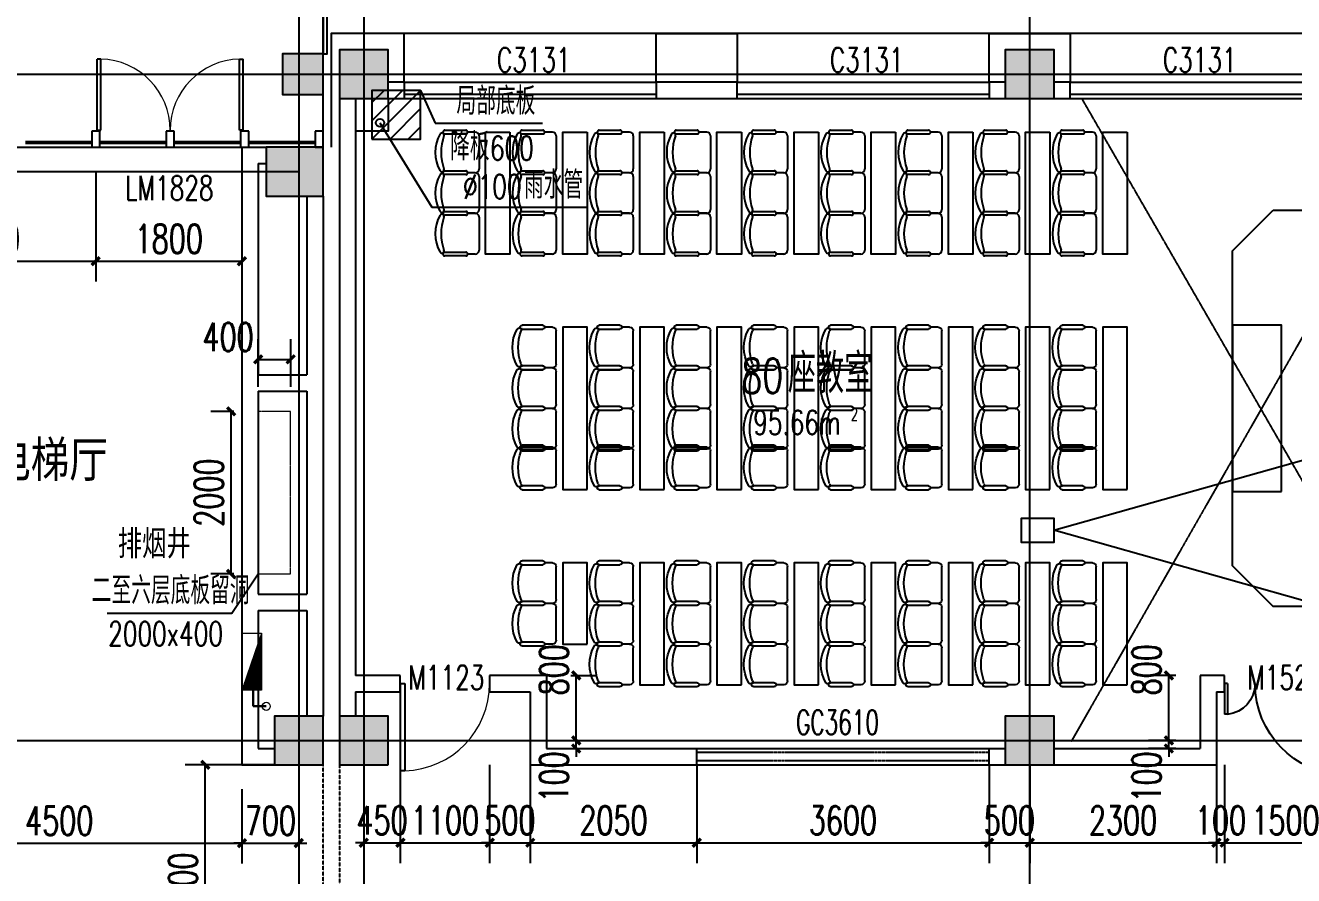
# Model space of a CAD drawing. Header units: millimetres. Extents: x 0 to 118900, y 0 to 84100.
# Drawn here: x 24931 to 40548, y 65727 to 76190 of the extents above; entities that cross this region are included whole.
import ezdxf

# ---------------------------------------------------------------- set-up
doc = ezdxf.new("R2010")
doc.units = ezdxf.units.MM
for name, pattern in [('DASH', [0.35, 0.25, -0.1]), ('DASHED2', [0.375, 0.25, -0.125]), ('DOTE', [2.42, 2, -0.2, 0.02, -0.2])]:
    doc.linetypes.add(name, pattern=pattern)
for name, color, linetype in [('3T_BAR', 7, 'Continuous'), ('COLUMN', 2, 'Continuous'), ('CURTWALL', 4, 'Continuous'), ('DIM_LEAD', 3, 'Continuous'), ('DIM_SYMB', 3, 'Continuous'), ('DOOR', 4, 'Continuous'), ('DOTE', 1, 'DOTE'), ('EVTR', 6, 'Continuous'), ('FACADE OUTER SKIN', 6, 'Continuous'), ('FUR', 36, 'Continuous'), ('PUB_DIM', 3, 'Continuous'), ('PUB_HATCH', 8, 'Continuous'), ('PUB_TEXT', 7, 'Continuous'), ('SEE', 5, 'Continuous'), ('SPACE', 7, 'Continuous'), ('STAIR', 201, 'Continuous'), ('STRUCTURE-BEAM', 143, 'Continuous'), ('SURFACE', 6, 'Continuous'), ('WALL', 2, 'Continuous'), ('WINDOW', 4, 'Continuous'), ('WINDOW_TEXT', 7, 'Continuous')]:
    doc.layers.add(name, color=color, linetype=linetype)
for name, color, linetype, lineweight in [('S-XIAO', 30, 'Continuous', 15), ('S-XP', 1, 'Continuous', 30), ('S-XP-lg', 30, 'Continuous', 15)]:
    doc.layers.add(name, color=color, linetype=linetype, lineweight=lineweight)
doc.styles.add('_TCH_DIM', font='SIMPLEX', dxfattribs={"bigfont": 'GBCBIG'})
doc.styles.add('_TCH_SPACE', font='SIMPLEX', dxfattribs={"height": 5, "bigfont": 'GBCBIG'})
doc.styles.add('_TCH_WINDOW', font='SIMPLEX', dxfattribs={"height": 3.5, "bigfont": 'GBCBIG'})
doc.styles.add('DIM_FONT', font='SIMPLEX', dxfattribs={"width": 0.7, "bigfont": 'GBCBIG'})
doc.styles.add('仿宋单线', font='tjromans.shx', dxfattribs={"width": 0.65, "bigfont": 'tjhztxt.shx'})
doc.dimstyles.new('_TCH_ARCH&&100', dxfattribs={"dimtxt": 350, "dimasz": 100, "dimexe": 250, "dimexo": 300, "dimgap": 100, "dimtad": 1, "dimdec": 0, "dimzin": 0, "dimdsep": 46, "dimtxsty": 'DIM_FONT', "dimblk": 'ARCHTICK', "dimcen": 0.09, "dimclrt": 7, "dimazin": 2, "dimtfac": 1, "dimtdec": 0, "dimtix": 1, "dimtmove": 2, "dimatfit": 3, "dimldrblk": 'ARCHTICK', "dimfxl": 1, "dimtolj": 1, "dimtzin": 0, "dimarcsym": 0})

# ---------------------------------------------------------------- blocks, each defined once
blk = doc.blocks.new('A$C2A1F14C1')
for p, q in [((0, -170), (0, 170)), ((39, 209), (117, 209)), ((137, 228), (351, 228)), ((351, 189), (137, 189)), ((39, -209), (117, -209)), ((137, -189), (351, -189)), ((351, -228), (137, -228))]:
    blk.add_line(p, q)
for centre, radius, start, end in [((39, 170), 39, 90, 180), ((137, 209), 19.5, 90, 270), ((351, 209), 19.5, 270, 90), ((381, 178), 21.9, 31.8908, 201.2393), ((-116, 0), 506, 340.4246, 19.5754), ((68, 0), 382, 330.2912, 29.7088), ((39, -170), 39, 180, 270), ((137, -209), 19.5, 90, 270), ((351, -209), 19.5, 270, 90), ((381, -178), 21.9, 158.7607, 328.1092)]:
    blk.add_arc(centre, radius, start, end)
blk = doc.blocks.new('80 SEATS')
at = {"layer": 'FUR'}
for points in [[(1068065, 1663756), (1068065, 1662256), (1067765, 1662256), (1067765, 1663756), (1068065, 1663756)], [(1069015, 1663756), (1069015, 1662256), (1068715, 1662256), (1068715, 1663756), (1069015, 1663756)], [(1069965, 1663756), (1069965, 1662256), (1069665, 1662256), (1069665, 1663756), (1069965, 1663756)], [(1070915, 1663756), (1070915, 1662256), (1070615, 1662256), (1070615, 1663756), (1070915, 1663756)], [(1071865, 1663756), (1071865, 1662256), (1071565, 1662256), (1071565, 1663756), (1071865, 1663756)], [(1072815, 1663756), (1072815, 1662256), (1072515, 1662256), (1072515, 1663756), (1072815, 1663756)], [(1073765, 1663756), (1073765, 1662256), (1073465, 1662256), (1073465, 1663756), (1073765, 1663756)], [(1074715, 1663756), (1074715, 1662256), (1074415, 1662256), (1074415, 1663756), (1074715, 1663756)], [(1075665, 1663756), (1075665, 1662256), (1075365, 1662256), (1075365, 1663756), (1075665, 1663756)], [(1069015, 1659356), (1069015, 1661356), (1068715, 1661356), (1068715, 1659356), (1069015, 1659356)], [(1069965, 1659356), (1069965, 1661356), (1069665, 1661356), (1069665, 1659356), (1069965, 1659356)], [(1070915, 1659356), (1070915, 1661356), (1070615, 1661356), (1070615, 1659356), (1070915, 1659356)], [(1071865, 1659356), (1071865, 1661356), (1071565, 1661356), (1071565, 1659356), (1071865, 1659356)], [(1072815, 1659356), (1072815, 1661356), (1072515, 1661356), (1072515, 1659356), (1072815, 1659356)], [(1073765, 1659356), (1073765, 1661356), (1073465, 1661356), (1073465, 1659356), (1073765, 1659356)], [(1074715, 1659356), (1074715, 1661356), (1074415, 1661356), (1074415, 1659356), (1074715, 1659356)], [(1075665, 1659356), (1075665, 1661356), (1075365, 1661356), (1075365, 1659356), (1075665, 1659356)], [(1077565, 1659332), (1077565, 1661379), (1076965, 1661379), (1076965, 1659332), (1077565, 1659332)], [(1069015, 1657456), (1069015, 1658456), (1068715, 1658456), (1068715, 1657456), (1069015, 1657456)], [(1069965, 1656956), (1069965, 1658456), (1069665, 1658456), (1069665, 1656956), (1069965, 1656956)], [(1070915, 1656956), (1070915, 1658456), (1070615, 1658456), (1070615, 1656956), (1070915, 1656956)], [(1071865, 1656956), (1071865, 1658456), (1071565, 1658456), (1071565, 1656956), (1071865, 1656956)], [(1072815, 1656956), (1072815, 1658456), (1072515, 1658456), (1072515, 1656956), (1072815, 1656956)], [(1073765, 1656956), (1073765, 1658456), (1073465, 1658456), (1073465, 1656956), (1073765, 1656956)], [(1074715, 1656956), (1074715, 1658456), (1074415, 1658456), (1074415, 1656956), (1074715, 1656956)], [(1075665, 1656956), (1075665, 1658456), (1075365, 1658456), (1075365, 1656956), (1075665, 1656956)]]:
    blk.add_lwpolyline(points, dxfattribs=at)
for points in [[(1077465, 1662794), (1078465, 1662794), (1078465, 1657917), (1077465, 1657917), (1076965, 1658417), (1076965, 1662294)], [(1078365, 1658356), (1078365, 1662356), (1078465, 1662356), (1078465, 1658356)]]:
    blk.add_lwpolyline(points, close=True, dxfattribs=at)
at = {"layer": 'SEE', "linetype": 'DASH'}
for p, q in [((1078465, 1658356), (1075117, 1664156)), ((1078465, 1662356), (1074976, 1656256))]:
    blk.add_line(p, q, dxfattribs=at)
at = {"layer": 'SEE'}
blk.add_lwpolyline([(1074765, 1658856), (1074765, 1658706), (1074365, 1658706), (1074365, 1659006), (1074765, 1659006), (1074765, 1658856), (1078365, 1659871), (1078365, 1657840)], close=True, dxfattribs=at)
at = {"layer": 'FUR', "extrusion": (0, 0, -1), "xscale": -1.198432564735413, "yscale": 1.198432445181377, "zscale": -1.198432564735413, "rotation": 180}
for p in [(-1067685, 1663506), (-1068635, 1663506), (-1069585, 1663506), (-1070535, 1663506), (-1071485, 1663506), (-1072435, 1663506), (-1073385, 1663506), (-1074335, 1663506), (-1075285, 1663506), (-1067685, 1663006), (-1068635, 1663006), (-1069585, 1663006), (-1070535, 1663006), (-1071485, 1663006), (-1072435, 1663006), (-1073385, 1663006), (-1074335, 1663006), (-1075285, 1663006), (-1067685, 1662506), (-1068635, 1662506), (-1069585, 1662506), (-1070535, 1662506), (-1071485, 1662506), (-1072435, 1662506), (-1073385, 1662506), (-1074335, 1662506), (-1075285, 1662506)]:
    blk.add_blockref('A$C2A1F14C1', p, dxfattribs=at)
at = {"layer": 'FUR', "xscale": -1.198432564735413, "yscale": 1.198432445181377, "zscale": 1.198432564735413}
for p in [(1068635, 1661106), (1069585, 1661106), (1070535, 1661106), (1071485, 1661106), (1072435, 1661106), (1073385, 1661106), (1074335, 1661106), (1075285, 1661106), (1068635, 1660606), (1069585, 1660606), (1070535, 1660606), (1071485, 1660606), (1072435, 1660606), (1073385, 1660606), (1074335, 1660606), (1075285, 1660606), (1068635, 1660106), (1069585, 1660106), (1070535, 1660106), (1071485, 1660106), (1072435, 1660106), (1073385, 1660106), (1074335, 1660106), (1075285, 1660106), (1068635, 1659629), (1069585, 1659629), (1070535, 1659629), (1071485, 1659629), (1072435, 1659629), (1073385, 1659629), (1074335, 1659629), (1075285, 1659629), (1068635, 1658206), (1069585, 1658206), (1070535, 1658206), (1071485, 1658206), (1072435, 1658206), (1073385, 1658206), (1074335, 1658206), (1075285, 1658206), (1068635, 1657706), (1069585, 1657706), (1070535, 1657706), (1071485, 1657706), (1072435, 1657706), (1073385, 1657706), (1074335, 1657706), (1075285, 1657706), (1069585, 1657206), (1070535, 1657206), (1071485, 1657206), (1072435, 1657206), (1073385, 1657206), (1074335, 1657206), (1075285, 1657206)]:
    blk.add_blockref('A$C2A1F14C1', p, dxfattribs=at)
blk = doc.blocks.new('WD-HIGH')
at = {"layer": 'WINDOW'}
for p, q in [((1050564, 1525426), (1050564, 1525626)), ((1054164, 1525426), (1054164, 1525626))]:
    blk.add_line(p, q, dxfattribs=at)
at = {"layer": 'WINDOW', "linetype": 'DASH', "extrusion": (0, 0, -1)}
for p, q in [((1054164, 1525576), (1050564, 1525576)), ((1054164, 1525476), (1050564, 1525476))]:
    blk.add_line(p, q, dxfattribs=at)
at = {"layer": 'WINDOW_TEXT', "style": '仿宋单线', "width": 0.65}
blk.add_text('GC3610', height=300, dxfattribs=at).set_placement((1051788, 1525799))
blk = doc.blocks.new('WATER PIPE 05')
at = {"layer": 'EVTR', "ltscale": 20}
blk.add_circle((520314, 872251), 50, dxfattribs=at)
at = {"layer": 'SURFACE', "ltscale": 20}
blk.add_lwpolyline([(520414, 872551), (520414, 872151), (520014, 872151)], dxfattribs=at)
blk = doc.blocks.new('XHS-2')
at = {"layer": 'S-XIAO', "linetype": 'Continuous'}
h = blk.add_hatch(dxfattribs=at)
h.set_pattern_fill('ANSI31', color=256, scale=10, angle=90, style=0)
h.set_pattern_definition([(135.00000133, (829747.0586, 1618655.9515), (-0.883883456, -0.883883497), [])])
h.paths.add_polyline_path([(1222024, 1587026), (1222024, 1587726), (1222264, 1587726)])
blk.add_lwpolyline([(1222024, 1587026), (1222024, 1587726), (1222264, 1587726), (1222264, 1587026)], close=True, dxfattribs=at)
at = {"layer": 'S-XP'}
for p, q in [((1221964, 1587926), (1222124, 1587926)), ((1222124, 1587926), (1222124, 1587726))]:
    blk.add_line(p, q, dxfattribs=at)
at = {"layer": 'S-XP-lg'}
blk.add_circle((1221964, 1587926), 50, dxfattribs=at)
blk = doc.blocks.new('AXIS-NET-07')
at = {"layer": 'DOTE'}
for p, q in [((735344, 1612362.8), (735344, 1540152.8)), ((736144, 1612362.8), (736144, 1540152.8)), ((744344, 1612362.8), (744344, 1540152.8)), ((716444, 1609852.8), (796044, 1609852.8)), ((716444, 1608652.8), (735344, 1608652.8)), ((716444, 1601652.8), (796044, 1601652.8))]:
    blk.add_line(p, q, dxfattribs=at)
blk = doc.blocks.new('_FZH')
blk.add_lwpolyline([(-0.5, -0.5), (0.5, -0.5), (0.5, 0.5), (-0.5, 0.5)], close=True)
at = {"layer": 'PUB_HATCH'}
blk.add_solid([(-0.5, -0.5), (0.5, -0.5), (-0.5, 0.5), (0.5, 0.5)], dxfattribs=at)
blk = doc.blocks.new('$WINLIB2D$00000004')
at = {"color": 0}
for points in [[(-0.5, 0.5), (-0.5, -0.5)], [(-0.5, 0.5), (0.5, 0.5)], [(0.5, -0.5), (0.5, 0.5)], [(-0.5, 0.2406), (0.5, 0.2406)], [(-0.5, -0.5), (0.5, -0.5)]]:
    blk.add_lwpolyline(points, dxfattribs=at)
blk = doc.blocks.new('$DorLib2D$00000001')
for p, q in [((0.45, 0.975), (0.5, 0.975)), ((0.45, 0), (0.45, 0.975)), ((0.5, 0), (0.5, 0.975)), ((0.5, 0), (0.45, 0))]:
    blk.add_line(p, q)
at = {"lineweight": 13}
blk.add_arc((0.475, 0), 0.975, 91.4693, 180, dxfattribs=at)
blk = doc.blocks.new('$DorLib2D$00000225')
at = {"color": 0}
for p, q in [((0.475, -0.001), (0.475, 0.752)), ((0.475, 0.752), (0.5, 0.752)), ((0.5, -0.001), (0.5, 0.752)), ((-0.5, 0), (-0.5, 0.252)), ((-0.475, 0.252), (-0.5, 0.252)), ((-0.475, 0), (-0.475, 0.252)), ((-0.475, 0), (-0.5, 0)), ((0.475, -0.001), (0.5, -0.001))]:
    blk.add_line(p, q, dxfattribs=at)
for centre, radius, start, end in [((0.505, -0.002), 0.755, 92.2493, 179.7238), ((-0.501, 0.003), 0.251, 359.7899, 84.0974)]:
    blk.add_arc(centre, radius, start, end, dxfattribs=at)
blk = doc.blocks.new('_ArchTick')
at = {"color": 0, "linetype": 'ByBlock', "const_width": 0.4}
blk.add_lwpolyline([(-0.5, -0.5), (0.5, 0.5)], dxfattribs=at)
blk = doc.blocks.new('*D509')
at = {"layer": 'Defpoints', "color": 0, "transparency": 16777216}
for p in [(27147, 67090), (28298, 67090), (28298, 64090)]:
    blk.add_point(p, dxfattribs=at)
at = {"layer": 'PUB_DIM', "color": 0, "lineweight": -2, "transparency": 16777216}
for p, q in [((27998, 67090), (26897, 67090)), ((27147, 64090), (27147, 67090)), ((27998, 64090), (26897, 64090))]:
    blk.add_line(p, q, dxfattribs=at)
at = {"layer": 'PUB_DIM', "color": 0, "lineweight": -2, "transparency": 16777216, "xscale": 100, "yscale": 100, "zscale": 100}
for p, rotation in [((27147, 67090), 90), ((27147, 64090), 270)]:
    blk.add_blockref('_ArchTick', p, dxfattribs=dict(at, rotation=rotation))
at = {"layer": 'PUB_DIM', "color": 7, "transparency": 16777216, "insert": (26872, 65590), "char_height": 350, "attachment_point": 5, "rotation": 90, "style": 'DIM_FONT'}
blk.add_mtext('\\A1;3000', dxfattribs=at)
blk = doc.blocks.new('*D517')
at = {"layer": 'Defpoints', "color": 0, "transparency": 16777216}
for p in [(31348, 68190), (31714, 68190), (31348, 67390)]:
    blk.add_point(p, dxfattribs=at)
at = {"layer": 'PUB_DIM', "color": 0, "lineweight": -2, "transparency": 16777216}
for p, q in [((31648, 68190), (31964, 68190)), ((31714, 67390), (31714, 68190)), ((31648, 67390), (31964, 67390))]:
    blk.add_line(p, q, dxfattribs=at)
at = {"layer": 'PUB_DIM', "color": 0, "lineweight": -2, "transparency": 16777216, "xscale": 100, "yscale": 100, "zscale": 100}
for p, rotation in [((31714, 68190), 90), ((31714, 67390), 270)]:
    blk.add_blockref('_ArchTick', p, dxfattribs=dict(at, rotation=rotation))
at = {"layer": 'PUB_DIM', "color": 7, "transparency": 16777216, "insert": (31439, 68260), "char_height": 350, "attachment_point": 5, "rotation": 90, "style": 'DIM_FONT'}
blk.add_mtext('\\A1;800', dxfattribs=at)
blk = doc.blocks.new('*D518')
at = {"layer": 'Defpoints', "color": 0, "transparency": 16777216}
for p in [(31348, 67390), (31714, 67390), (31348, 67290)]:
    blk.add_point(p, dxfattribs=at)
at = {"layer": 'PUB_DIM', "color": 0, "lineweight": -2, "transparency": 16777216}
for p, q in [((31714, 67390), (31714, 67490)), ((31648, 67390), (31964, 67390)), ((31714, 67290), (31714, 67390)), ((31648, 67290), (31964, 67290)), ((31714, 67290), (31714, 67190))]:
    blk.add_line(p, q, dxfattribs=at)
at = {"layer": 'PUB_DIM', "color": 0, "lineweight": -2, "transparency": 16777216, "xscale": 100, "yscale": 100, "zscale": 100}
for p, rotation in [((31714, 67390), 270), ((31714, 67290), 90)]:
    blk.add_blockref('_ArchTick', p, dxfattribs=dict(at, rotation=rotation))
at = {"layer": 'PUB_DIM', "color": 7, "transparency": 16777216, "insert": (31439, 66940), "char_height": 350, "attachment_point": 5, "rotation": 90, "style": 'DIM_FONT'}
blk.add_mtext('\\A1;100', dxfattribs=at)
blk = doc.blocks.new('*D524')
at = {"layer": 'Defpoints', "color": 0, "transparency": 16777216}
for p in [(27465, 71440), (27798, 71440), (27798, 69440)]:
    blk.add_point(p, dxfattribs=at)
at = {"layer": 'PUB_DIM', "color": 0, "lineweight": -2, "transparency": 16777216}
for p, q in [((27498, 71440), (27215, 71440)), ((27465, 69440), (27465, 71440)), ((27498, 69440), (27215, 69440))]:
    blk.add_line(p, q, dxfattribs=at)
at = {"layer": 'PUB_DIM', "color": 0, "lineweight": -2, "transparency": 16777216, "xscale": 100, "yscale": 100, "zscale": 100}
for p, rotation in [((27465, 71440), 90), ((27465, 69440), 270)]:
    blk.add_blockref('_ArchTick', p, dxfattribs=dict(at, rotation=rotation))
at = {"layer": 'PUB_DIM', "color": 7, "transparency": 16777216, "insert": (27190, 70440), "char_height": 350, "attachment_point": 5, "rotation": 90, "style": 'DIM_FONT'}
blk.add_mtext('\\A1;2000', dxfattribs=at)
blk = doc.blocks.new('*D525')
at = {"layer": 'Defpoints', "color": 0, "transparency": 16777216}
for p in [(28198, 72080), (27798, 71440), (28198, 71440)]:
    blk.add_point(p, dxfattribs=at)
at = {"layer": 'PUB_DIM', "color": 0, "lineweight": -2, "transparency": 16777216}
for p, q in [((27798, 71740), (27798, 72330)), ((28198, 71740), (28198, 72330)), ((27798, 72080), (28198, 72080))]:
    blk.add_line(p, q, dxfattribs=at)
at = {"layer": 'PUB_DIM', "color": 0, "lineweight": -2, "transparency": 16777216, "xscale": 100, "yscale": 100, "zscale": 100, "rotation": 180}
blk.add_blockref('_ArchTick', (27798, 72080), dxfattribs=at)
at = {"layer": 'PUB_DIM', "color": 0, "lineweight": -2, "transparency": 16777216, "xscale": 100, "yscale": 100, "zscale": 100}
blk.add_blockref('_ArchTick', (28198, 72080), dxfattribs=at)
at = {"layer": 'PUB_DIM', "color": 7, "transparency": 16777216, "insert": (27428, 72355), "char_height": 350, "attachment_point": 5, "style": 'DIM_FONT'}
blk.add_mtext('\\A1;400', dxfattribs=at)
blk = doc.blocks.new('*D141')
at = {"layer": 'Defpoints', "color": 0, "transparency": 16777216}
for p in [(39012, 68190), (39398, 68190), (39398, 67390)]:
    blk.add_point(p, dxfattribs=at)
at = {"layer": 'PUB_DIM', "color": 0, "lineweight": -2, "transparency": 16777216}
for p, q in [((39098, 68190), (38762, 68190)), ((39012, 67390), (39012, 68190)), ((39098, 67390), (38762, 67390))]:
    blk.add_line(p, q, dxfattribs=at)
at = {"layer": 'PUB_DIM', "color": 0, "lineweight": -2, "transparency": 16777216, "xscale": 100, "yscale": 100, "zscale": 100}
for p, rotation in [((39012, 68190), 90), ((39012, 67390), 270)]:
    blk.add_blockref('_ArchTick', p, dxfattribs=dict(at, rotation=rotation))
at = {"layer": 'PUB_DIM', "color": 7, "transparency": 16777216, "insert": (38737, 68260), "char_height": 350, "attachment_point": 5, "rotation": 90, "style": 'DIM_FONT'}
blk.add_mtext('\\A1;800', dxfattribs=at)
blk = doc.blocks.new('*D142')
at = {"layer": 'Defpoints', "color": 0, "transparency": 16777216}
for p in [(39012, 67390), (39398, 67390), (39398, 67290)]:
    blk.add_point(p, dxfattribs=at)
at = {"layer": 'PUB_DIM', "color": 0, "lineweight": -2, "transparency": 16777216}
for p, q in [((39012, 67390), (39012, 67490)), ((39098, 67390), (38762, 67390)), ((39012, 67290), (39012, 67390)), ((39098, 67290), (38762, 67290)), ((39012, 67290), (39012, 67190))]:
    blk.add_line(p, q, dxfattribs=at)
at = {"layer": 'PUB_DIM', "color": 0, "lineweight": -2, "transparency": 16777216, "xscale": 100, "yscale": 100, "zscale": 100}
for p, rotation in [((39012, 67390), 270), ((39012, 67290), 90)]:
    blk.add_blockref('_ArchTick', p, dxfattribs=dict(at, rotation=rotation))
at = {"layer": 'PUB_DIM', "color": 7, "transparency": 16777216, "insert": (38737, 66940), "char_height": 350, "attachment_point": 5, "rotation": 90, "style": 'DIM_FONT'}
blk.add_mtext('\\A1;100', dxfattribs=at)
blk = doc.blocks.new('*D160')
at = {"layer": 'Defpoints', "color": 0, "transparency": 16777216}
for p in [(23098, 67090), (27598, 67090), (27598, 66126)]:
    blk.add_point(p, dxfattribs=at)
at = {"layer": 'PUB_DIM', "color": 0, "lineweight": -2, "transparency": 16777216}
for p, q in [((23098, 66790), (23098, 65876)), ((27598, 66790), (27598, 65876)), ((23098, 66126), (27598, 66126))]:
    blk.add_line(p, q, dxfattribs=at)
at = {"layer": 'PUB_DIM', "color": 0, "lineweight": -2, "transparency": 16777216, "xscale": 100, "yscale": 100, "zscale": 100, "rotation": 180}
blk.add_blockref('_ArchTick', (23098, 66126), dxfattribs=at)
at = {"layer": 'PUB_DIM', "color": 0, "lineweight": -2, "transparency": 16777216, "xscale": 100, "yscale": 100, "zscale": 100}
blk.add_blockref('_ArchTick', (27598, 66126), dxfattribs=at)
at = {"layer": 'PUB_DIM', "color": 7, "transparency": 16777216, "insert": (25348, 66401), "char_height": 350, "attachment_point": 5, "style": 'DIM_FONT'}
blk.add_mtext('\\A1;4500', dxfattribs=at)
blk = doc.blocks.new('*D161')
at = {"layer": 'Defpoints', "color": 0, "transparency": 16777216}
for p in [(27598, 67090), (28298, 67090), (28298, 66126)]:
    blk.add_point(p, dxfattribs=at)
at = {"layer": 'PUB_DIM', "color": 0, "lineweight": -2, "transparency": 16777216}
for p, q in [((27598, 66790), (27598, 65876)), ((28298, 66790), (28298, 65876)), ((27598, 66126), (27498, 66126)), ((27598, 66126), (28298, 66126)), ((28298, 66126), (28398, 66126))]:
    blk.add_line(p, q, dxfattribs=at)
at = {"layer": 'PUB_DIM', "color": 0, "lineweight": -2, "transparency": 16777216, "xscale": 100, "yscale": 100, "zscale": 100}
blk.add_blockref('_ArchTick', (27598, 66126), dxfattribs=at)
at = {"layer": 'PUB_DIM', "color": 0, "lineweight": -2, "transparency": 16777216, "xscale": 100, "yscale": 100, "zscale": 100, "rotation": 180}
blk.add_blockref('_ArchTick', (28298, 66126), dxfattribs=at)
at = {"layer": 'PUB_DIM', "color": 7, "transparency": 16777216, "insert": (27948, 66401), "char_height": 350, "attachment_point": 5, "style": 'DIM_FONT'}
blk.add_mtext('\\A1;700', dxfattribs=at)
blk = doc.blocks.new('*D648')
at = {"layer": 'Defpoints', "color": 0, "transparency": 16777216}
for p in [(29098, 67390), (29548, 67390), (29548, 66131)]:
    blk.add_point(p, dxfattribs=at)
at = {"layer": 'PUB_DIM', "color": 0, "lineweight": -2, "transparency": 16777216}
for p, q in [((29098, 67090), (29098, 65881)), ((29548, 67090), (29548, 65881)), ((29098, 66131), (28998, 66131)), ((29098, 66131), (29548, 66131)), ((29548, 66131), (29648, 66131))]:
    blk.add_line(p, q, dxfattribs=at)
at = {"layer": 'PUB_DIM', "color": 0, "lineweight": -2, "transparency": 16777216, "xscale": 100, "yscale": 100, "zscale": 100}
blk.add_blockref('_ArchTick', (29098, 66131), dxfattribs=at)
at = {"layer": 'PUB_DIM', "color": 0, "lineweight": -2, "transparency": 16777216, "xscale": 100, "yscale": 100, "zscale": 100, "rotation": 180}
blk.add_blockref('_ArchTick', (29548, 66131), dxfattribs=at)
at = {"layer": 'PUB_DIM', "color": 7, "transparency": 16777216, "insert": (29323, 66406), "char_height": 350, "attachment_point": 5, "style": 'DIM_FONT'}
blk.add_mtext('\\A1;450', dxfattribs=at)
blk = doc.blocks.new('*D649')
at = {"layer": 'Defpoints', "color": 0, "transparency": 16777216}
for p in [(29548, 67390), (30648, 67390), (30648, 66131)]:
    blk.add_point(p, dxfattribs=at)
at = {"layer": 'PUB_DIM', "color": 0, "lineweight": -2, "transparency": 16777216}
for p, q in [((29548, 67090), (29548, 65881)), ((30648, 67090), (30648, 65881)), ((29548, 66131), (30648, 66131))]:
    blk.add_line(p, q, dxfattribs=at)
at = {"layer": 'PUB_DIM', "color": 0, "lineweight": -2, "transparency": 16777216, "xscale": 100, "yscale": 100, "zscale": 100, "rotation": 180}
blk.add_blockref('_ArchTick', (29548, 66131), dxfattribs=at)
at = {"layer": 'PUB_DIM', "color": 0, "lineweight": -2, "transparency": 16777216, "xscale": 100, "yscale": 100, "zscale": 100}
blk.add_blockref('_ArchTick', (30648, 66131), dxfattribs=at)
at = {"layer": 'PUB_DIM', "color": 7, "transparency": 16777216, "insert": (30098, 66406), "char_height": 350, "attachment_point": 5, "style": 'DIM_FONT'}
blk.add_mtext('\\A1;1100', dxfattribs=at)
blk = doc.blocks.new('*D650')
at = {"layer": 'Defpoints', "color": 0, "transparency": 16777216}
for p in [(30648, 67390), (31148, 67390), (31148, 66131)]:
    blk.add_point(p, dxfattribs=at)
at = {"layer": 'PUB_DIM', "color": 0, "lineweight": -2, "transparency": 16777216}
for p, q in [((30648, 67090), (30648, 65881)), ((31148, 67090), (31148, 65881)), ((30648, 66131), (30548, 66131)), ((30648, 66131), (31148, 66131)), ((31148, 66131), (31248, 66131))]:
    blk.add_line(p, q, dxfattribs=at)
at = {"layer": 'PUB_DIM', "color": 0, "lineweight": -2, "transparency": 16777216, "xscale": 100, "yscale": 100, "zscale": 100}
blk.add_blockref('_ArchTick', (30648, 66131), dxfattribs=at)
at = {"layer": 'PUB_DIM', "color": 0, "lineweight": -2, "transparency": 16777216, "xscale": 100, "yscale": 100, "zscale": 100, "rotation": 180}
blk.add_blockref('_ArchTick', (31148, 66131), dxfattribs=at)
at = {"layer": 'PUB_DIM', "color": 7, "transparency": 16777216, "insert": (30898, 66406), "char_height": 350, "attachment_point": 5, "style": 'DIM_FONT'}
blk.add_mtext('\\A1;500', dxfattribs=at)
blk = doc.blocks.new('*D651')
at = {"layer": 'Defpoints', "color": 0, "transparency": 16777216}
for p in [(31148, 67390), (33198, 67390), (33198, 66131)]:
    blk.add_point(p, dxfattribs=at)
at = {"layer": 'PUB_DIM', "color": 0, "lineweight": -2, "transparency": 16777216}
for p, q in [((31148, 67090), (31148, 65881)), ((33198, 67090), (33198, 65881)), ((31148, 66131), (33198, 66131))]:
    blk.add_line(p, q, dxfattribs=at)
at = {"layer": 'PUB_DIM', "color": 0, "lineweight": -2, "transparency": 16777216, "xscale": 100, "yscale": 100, "zscale": 100, "rotation": 180}
blk.add_blockref('_ArchTick', (31148, 66131), dxfattribs=at)
at = {"layer": 'PUB_DIM', "color": 0, "lineweight": -2, "transparency": 16777216, "xscale": 100, "yscale": 100, "zscale": 100}
blk.add_blockref('_ArchTick', (33198, 66131), dxfattribs=at)
at = {"layer": 'PUB_DIM', "color": 7, "transparency": 16777216, "insert": (32173, 66406), "char_height": 350, "attachment_point": 5, "style": 'DIM_FONT'}
blk.add_mtext('\\A1;2050', dxfattribs=at)
blk = doc.blocks.new('*D652')
at = {"layer": 'Defpoints', "color": 0, "transparency": 16777216}
for p in [(33198, 67390), (36798, 67390), (36798, 66131)]:
    blk.add_point(p, dxfattribs=at)
at = {"layer": 'PUB_DIM', "color": 0, "lineweight": -2, "transparency": 16777216}
for p, q in [((33198, 67090), (33198, 65881)), ((36798, 67090), (36798, 65881)), ((33198, 66131), (36798, 66131))]:
    blk.add_line(p, q, dxfattribs=at)
at = {"layer": 'PUB_DIM', "color": 0, "lineweight": -2, "transparency": 16777216, "xscale": 100, "yscale": 100, "zscale": 100, "rotation": 180}
blk.add_blockref('_ArchTick', (33198, 66131), dxfattribs=at)
at = {"layer": 'PUB_DIM', "color": 0, "lineweight": -2, "transparency": 16777216, "xscale": 100, "yscale": 100, "zscale": 100}
blk.add_blockref('_ArchTick', (36798, 66131), dxfattribs=at)
at = {"layer": 'PUB_DIM', "color": 7, "transparency": 16777216, "insert": (34998, 66406), "char_height": 350, "attachment_point": 5, "style": 'DIM_FONT'}
blk.add_mtext('\\A1;3600', dxfattribs=at)
blk = doc.blocks.new('*D653')
at = {"layer": 'Defpoints', "color": 0, "transparency": 16777216}
for p in [(36798, 67390), (37298, 67390), (37298, 66131)]:
    blk.add_point(p, dxfattribs=at)
at = {"layer": 'PUB_DIM', "color": 0, "lineweight": -2, "transparency": 16777216}
for p, q in [((36798, 67090), (36798, 65881)), ((37298, 67090), (37298, 65881)), ((36798, 66131), (36698, 66131)), ((36798, 66131), (37298, 66131)), ((37298, 66131), (37398, 66131))]:
    blk.add_line(p, q, dxfattribs=at)
at = {"layer": 'PUB_DIM', "color": 0, "lineweight": -2, "transparency": 16777216, "xscale": 100, "yscale": 100, "zscale": 100}
blk.add_blockref('_ArchTick', (36798, 66131), dxfattribs=at)
at = {"layer": 'PUB_DIM', "color": 0, "lineweight": -2, "transparency": 16777216, "xscale": 100, "yscale": 100, "zscale": 100, "rotation": 180}
blk.add_blockref('_ArchTick', (37298, 66131), dxfattribs=at)
at = {"layer": 'PUB_DIM', "color": 7, "transparency": 16777216, "insert": (37048, 66406), "char_height": 350, "attachment_point": 5, "style": 'DIM_FONT'}
blk.add_mtext('\\A1;500', dxfattribs=at)
blk = doc.blocks.new('*D654')
at = {"layer": 'Defpoints', "color": 0, "transparency": 16777216}
for p in [(37298, 67390), (39598, 67390), (39598, 66131)]:
    blk.add_point(p, dxfattribs=at)
at = {"layer": 'PUB_DIM', "color": 0, "lineweight": -2, "transparency": 16777216}
for p, q in [((37298, 67090), (37298, 65881)), ((39598, 67090), (39598, 65881)), ((37298, 66131), (39598, 66131))]:
    blk.add_line(p, q, dxfattribs=at)
at = {"layer": 'PUB_DIM', "color": 0, "lineweight": -2, "transparency": 16777216, "xscale": 100, "yscale": 100, "zscale": 100, "rotation": 180}
blk.add_blockref('_ArchTick', (37298, 66131), dxfattribs=at)
at = {"layer": 'PUB_DIM', "color": 0, "lineweight": -2, "transparency": 16777216, "xscale": 100, "yscale": 100, "zscale": 100}
blk.add_blockref('_ArchTick', (39598, 66131), dxfattribs=at)
at = {"layer": 'PUB_DIM', "color": 7, "transparency": 16777216, "insert": (38448, 66406), "char_height": 350, "attachment_point": 5, "style": 'DIM_FONT'}
blk.add_mtext('\\A1;2300', dxfattribs=at)
blk = doc.blocks.new('*D655')
at = {"layer": 'Defpoints', "color": 0, "transparency": 16777216}
for p in [(39598, 67390), (39698, 67390), (39698, 66131)]:
    blk.add_point(p, dxfattribs=at)
at = {"layer": 'PUB_DIM', "color": 0, "lineweight": -2, "transparency": 16777216}
for p, q in [((39598, 67090), (39598, 65881)), ((39698, 67090), (39698, 65881)), ((39598, 66131), (39498, 66131)), ((39598, 66131), (39698, 66131)), ((39698, 66131), (39798, 66131))]:
    blk.add_line(p, q, dxfattribs=at)
at = {"layer": 'PUB_DIM', "color": 0, "lineweight": -2, "transparency": 16777216, "xscale": 100, "yscale": 100, "zscale": 100}
blk.add_blockref('_ArchTick', (39598, 66131), dxfattribs=at)
at = {"layer": 'PUB_DIM', "color": 0, "lineweight": -2, "transparency": 16777216, "xscale": 100, "yscale": 100, "zscale": 100, "rotation": 180}
blk.add_blockref('_ArchTick', (39698, 66131), dxfattribs=at)
at = {"layer": 'PUB_DIM', "color": 7, "transparency": 16777216, "insert": (39648, 66406), "char_height": 350, "attachment_point": 5, "style": 'DIM_FONT'}
blk.add_mtext('\\A1;100', dxfattribs=at)
blk = doc.blocks.new('*D656')
at = {"layer": 'Defpoints', "color": 0, "transparency": 16777216}
for p in [(39698, 67390), (41198, 67390), (41198, 66131)]:
    blk.add_point(p, dxfattribs=at)
at = {"layer": 'PUB_DIM', "color": 0, "lineweight": -2, "transparency": 16777216}
for p, q in [((39698, 67090), (39698, 65881)), ((41198, 67090), (41198, 65881)), ((39698, 66131), (41198, 66131))]:
    blk.add_line(p, q, dxfattribs=at)
at = {"layer": 'PUB_DIM', "color": 0, "lineweight": -2, "transparency": 16777216, "xscale": 100, "yscale": 100, "zscale": 100, "rotation": 180}
blk.add_blockref('_ArchTick', (39698, 66131), dxfattribs=at)
at = {"layer": 'PUB_DIM', "color": 0, "lineweight": -2, "transparency": 16777216, "xscale": 100, "yscale": 100, "zscale": 100}
blk.add_blockref('_ArchTick', (41198, 66131), dxfattribs=at)
at = {"layer": 'PUB_DIM', "color": 7, "transparency": 16777216, "insert": (40448, 66406), "char_height": 350, "attachment_point": 5, "style": 'DIM_FONT'}
blk.add_mtext('\\A1;1500', dxfattribs=at)
blk = doc.blocks.new('$DorLib2D$00000002')
for p, q in [((-0.5, 0), (-0.5, 0.4875)), ((-0.475, 0.4875), (-0.5, 0.4875)), ((-0.475, 0), (-0.475, 0.4875)), ((0.475, 0), (0.475, 0.4875)), ((0.475, 0.4875), (0.5, 0.4875)), ((0.5, 0), (0.5, 0.4875)), ((-0.5, 0), (-0.475, 0)), ((0.5, 0), (0.475, 0))]:
    blk.add_line(p, q)
at = {"lineweight": 13}
for centre, start, end in [((-0.4875, 0), 0, 88.53072), ((0.4875, 0), 91.46928, 180)]:
    blk.add_arc(centre, 0.4875, start, end, dxfattribs=at)
blk = doc.blocks.new('*D783')
at = {"layer": 'Defpoints', "color": 0, "transparency": 16777216}
for p in [(23098, 74690), (25797, 74690), (25797, 73288)]:
    blk.add_point(p, dxfattribs=at)
at = {"layer": 'PUB_DIM', "color": 0, "lineweight": -2, "transparency": 16777216}
for p, q in [((23098, 74390), (23098, 73038)), ((25797, 74390), (25797, 73038)), ((23098, 73288), (25797, 73288))]:
    blk.add_line(p, q, dxfattribs=at)
at = {"layer": 'PUB_DIM', "color": 0, "lineweight": -2, "transparency": 16777216, "xscale": 100, "yscale": 100, "zscale": 100, "rotation": 180}
blk.add_blockref('_ArchTick', (23098, 73288), dxfattribs=at)
at = {"layer": 'PUB_DIM', "color": 0, "lineweight": -2, "transparency": 16777216, "xscale": 100, "yscale": 100, "zscale": 100}
blk.add_blockref('_ArchTick', (25797, 73288), dxfattribs=at)
at = {"layer": 'PUB_DIM', "color": 7, "transparency": 16777216, "insert": (24447, 73563), "char_height": 350, "attachment_point": 5, "style": 'DIM_FONT'}
blk.add_mtext('\\A1;2700', dxfattribs=at)
blk = doc.blocks.new('*D784')
at = {"layer": 'Defpoints', "color": 0, "transparency": 16777216}
for p in [(25797, 74690), (27598, 74690), (27598, 73288)]:
    blk.add_point(p, dxfattribs=at)
at = {"layer": 'PUB_DIM', "color": 0, "lineweight": -2, "transparency": 16777216}
for p, q in [((25797, 74390), (25797, 73038)), ((27598, 74390), (27598, 73038)), ((25797, 73288), (27598, 73288))]:
    blk.add_line(p, q, dxfattribs=at)
at = {"layer": 'PUB_DIM', "color": 0, "lineweight": -2, "transparency": 16777216, "xscale": 100, "yscale": 100, "zscale": 100, "rotation": 180}
blk.add_blockref('_ArchTick', (25797, 73288), dxfattribs=at)
at = {"layer": 'PUB_DIM', "color": 0, "lineweight": -2, "transparency": 16777216, "xscale": 100, "yscale": 100, "zscale": 100}
blk.add_blockref('_ArchTick', (27598, 73288), dxfattribs=at)
at = {"layer": 'PUB_DIM', "color": 7, "transparency": 16777216, "insert": (26697, 73563), "char_height": 350, "attachment_point": 5, "style": 'DIM_FONT'}
blk.add_mtext('\\A1;1800', dxfattribs=at)

msp = doc.modelspace()

# ---------------------------------------------------------------- hatches: boundary and pattern name
at = {"layer": 'STAIR'}
h = msp.add_hatch(dxfattribs=at)
h.set_pattern_fill('ANSI31', color=256, scale=100, style=0)
h.set_pattern_definition([(45, (29197.56, 74789.89), (-112.253, 112.253), [])])
h.paths.add_polyline_path([(29197.6, 74789.9), (29797.6, 74789.9), (29797.6, 75389.9), (29197.6, 75389.9)])

# ---------------------------------------------------------------- linework, layer by layer
at = {"layer": '3T_BAR'}
for p, q in [((25847.6, 74889.9), (25747.6, 74889.9)), ((25747.6, 74889.9), (25747.6, 74689.9)), ((25847.6, 74689.9), (25847.6, 74889.9)), ((26764.2, 74889.9), (26664.2, 74889.9)), ((26664.2, 74889.9), (26664.2, 74689.9)), ((26764.2, 74689.9), (26764.2, 74889.9)), ((27680.9, 74889.9), (27580.9, 74889.9)), ((27580.9, 74889.9), (27580.9, 74689.9)), ((27680.9, 74689.9), (27680.9, 74889.9)), ((28597.6, 74889.9), (28497.6, 74889.9)), ((28497.6, 74889.9), (28497.6, 74689.9)), ((28597.6, 74689.9), (28597.6, 74889.9)), ((25747.6, 74689.9), (25847.6, 74689.9)), ((26664.2, 74689.9), (26764.2, 74689.9)), ((27580.9, 74689.9), (27680.9, 74689.9)), ((28497.6, 74689.9), (28597.6, 74689.9))]:
    msp.add_line(p, q, dxfattribs=at)
at = {"layer": '3T_BAR', "ltscale": 20}
msp.add_line((23097.6, 74689.9), (27597.6, 74689.9), dxfattribs=at)
at = {"layer": 'CURTWALL'}
for p, q in [((24930.9, 74759.9), (25747.6, 74759.9)), ((24930.9, 74739.9), (25747.6, 74739.9)), ((25847.6, 74759.9), (26664.2, 74759.9)), ((25847.6, 74739.9), (26664.2, 74739.9)), ((26764.2, 74759.9), (27580.9, 74759.9)), ((26764.2, 74739.9), (27580.9, 74739.9)), ((27680.9, 74759.9), (28497.6, 74759.9)), ((27680.9, 74739.9), (28497.6, 74739.9))]:
    msp.add_line(p, q, dxfattribs=at)
at = {"layer": 'DIM_LEAD'}
for p, q in [((29797.6, 75389.9), (29975.5, 74985.3)), ((29297.6, 74989.9), (29934.2, 73952.3)), ((29975.5, 74985.3), (31297.2, 74985.3)), ((29934.2, 73952.3), (31853.2, 73952.3))]:
    msp.add_line(p, q, dxfattribs=at)
at = {"layer": 'DIM_SYMB'}
msp.add_lwpolyline([(25938.7, 68957), (27474.2, 68957), (27797.6, 69439.9)], dxfattribs=at)
at = {"layer": 'FACADE OUTER SKIN', "ltscale": 20}
for points in [[(29597.3, 75489.9), (29597.3, 76089.9), (28697.6, 76089.9), (28697.6, 74689.9)], [(32697.6, 75489.9), (32697.6, 76089.9), (33697.6, 76089.9), (33697.6, 75489.9)], [(36797.6, 75489.9), (36797.6, 76089.9), (37797.6, 76089.9), (37797.6, 75489.9)]]:
    msp.add_lwpolyline(points, dxfattribs=at)
at = {"layer": 'SEE', "ltscale": 20}
msp.add_lwpolyline([(53197.6, 76089.9), (29597.3, 76089.9)], dxfattribs=at)
at = {"layer": 'STAIR'}
msp.add_lwpolyline([(28597.6, 74689.9), (28597.6, 79389.9), (23898.6, 79389.9), (23898.6, 74689.9)], dxfattribs=at)
for points in [[(32797.6, 76989.9), (28597.6, 76989.9), (28597.6, 75839.9), (28647.6, 75839.9), (28647.6, 76939.5), (32797.6, 76939.5)], [(29197.6, 74789.9), (29797.6, 74789.9), (29797.6, 75389.9), (29197.6, 75389.9)]]:
    msp.add_lwpolyline(points, close=True, dxfattribs=at)
at = {"layer": 'STAIR', "linetype": 'DASHED2'}
for points in [[(28597.6, 64089.9), (28597.6, 67089.9)], [(28797.6, 67089.9), (28797.6, 64089.9)]]:
    msp.add_lwpolyline(points, dxfattribs=at)
at = {"layer": 'SURFACE', "linetype": 'DASH', "lineweight": 0}
msp.add_lwpolyline([(27797.6, 69439.9), (28197.6, 69439.9), (28197.6, 71439.9), (27797.6, 71439.9)], close=True, dxfattribs=at)
at = {"layer": 'WALL'}
for p, q in [((29597.6, 75489.9), (29397.6, 75489.9)), ((29597.6, 75289.9), (29597.6, 75489.9)), ((33697.6, 75489.9), (32697.6, 75489.9)), ((32697.6, 75489.9), (32697.6, 75289.9)), ((33697.6, 75289.9), (33697.6, 75489.9)), ((36997.6, 75489.9), (36797.6, 75489.9)), ((36797.6, 75489.9), (36797.6, 75289.9)), ((37797.6, 75489.9), (37597.6, 75489.9)), ((37797.6, 75289.9), (37797.6, 75489.9)), ((28797.6, 75289.9), (28797.6, 68089.9)), ((28997.6, 75289.9), (28997.6, 68189.9)), ((29397.6, 75289.9), (29597.6, 75289.9)), ((32697.6, 75289.9), (33697.6, 75289.9)), ((36797.6, 75289.9), (36997.6, 75289.9)), ((37597.6, 75289.9), (37797.6, 75289.9)), ((27597.6, 74689.9), (27597.6, 71789.9)), ((27597.6, 74689.9), (27897.6, 74689.9)), ((27797.6, 74489.9), (27797.6, 71889.9)), ((27797.6, 74489.9), (27897.6, 74489.9)), ((28397.6, 74089.9), (28397.6, 71889.9)), ((28597.6, 74089.9), (28597.6, 71789.9)), ((27797.6, 71889.9), (28397.6, 71889.9)), ((27597.6, 71789.9), (27597.6, 69089.9)), ((27797.6, 71689.9), (28397.6, 71689.9)), ((27797.6, 71689.9), (27797.6, 69189.9)), ((28397.6, 71689.9), (28397.6, 69189.9)), ((28597.6, 71789.9), (28597.6, 69089.9)), ((27797.6, 69189.9), (28397.6, 69189.9)), ((27597.6, 69089.9), (27597.6, 67089.9)), ((28597.6, 69089.9), (28597.6, 67689.9)), ((27797.6, 68989.9), (28397.6, 68989.9)), ((27797.6, 68989.9), (27797.6, 67289.9)), ((28397.6, 68989.9), (28397.6, 67689.9)), ((29547.6, 68189.9), (28997.6, 68189.9)), ((29547.6, 67989.9), (29547.6, 68189.9)), ((31347.6, 68189.9), (30647.6, 68189.9)), ((30647.6, 68189.9), (30647.6, 67989.9)), ((31347.6, 68189.9), (31347.6, 67289.9)), ((39697.6, 68189.9), (39397.6, 68189.9)), ((39397.6, 68189.9), (39397.6, 67289.9)), ((39697.6, 67989.9), (39697.6, 68189.9)), ((28797.6, 68089.9), (28797.6, 67689.9)), ((28997.6, 67989.9), (29547.6, 67989.9)), ((28997.6, 67989.9), (28997.6, 67689.9)), ((30647.6, 67989.9), (31147.6, 67989.9)), ((31147.6, 67989.9), (31147.6, 67089.9)), ((39597.6, 67989.9), (39697.6, 67989.9)), ((39597.6, 67989.9), (39597.6, 67089.9)), ((37297.6, 67589.9), (37297.6, 67589.9)), ((37297.6, 67489.9), (37297.6, 67489.9)), ((37297.6, 67389.9), (37297.6, 67389.9)), ((27797.6, 67289.9), (27997.6, 67289.9)), ((31347.6, 67289.9), (36997.6, 67289.9)), ((37597.6, 67289.9), (39397.6, 67289.9)), ((27597.6, 67089.9), (27997.6, 67089.9)), ((31147.6, 67089.9), (36997.6, 67089.9)), ((37597.6, 67089.9), (39597.6, 67089.9))]:
    msp.add_line(p, q, dxfattribs=at)

# ---------------------------------------------------------------- block references
at = {"layer": 'COLUMN'}
for p, xscale, yscale, zscale, rotation in [((28347.6, 75589.9), 500, 500, 500, 90), ((29097.6, 75589.9), 600, 600, 600, 90), ((37297.6, 75589.9), 600, 600, 600, 90), ((28247.6, 74389.9), 600, 700, 700, 270), ((28297.6, 67389.9), 600, 600, 600, 90), ((29097.6, 67389.9), 600, 600, 600, 90), ((37297.6, 67389.9), 600, 600, 600, 90)]:
    msp.add_blockref('_FZH', p, dxfattribs=dict(at, xscale=xscale, yscale=yscale, zscale=zscale, rotation=rotation))
at = {"layer": 'DOOR'}
ref = msp.add_blockref('$DorLib2D$00000002', (26714.2, 74898.6), dxfattribs=dict(at, xscale=1800, yscale=1800, zscale=1800))
ref.add_attrib('A', 'LM1828', (26159.2, 74040.6), dxfattribs={"layer": 'WINDOW_TEXT', "ltscale": 20, "height": 297.5, "style": '_TCH_WINDOW', "width": 0.705882})
ref = msp.add_blockref('$DorLib2D$00000001', (30097.6, 68089.9), dxfattribs=dict(at, xscale=-1100, yscale=-1100, zscale=-1100, rotation=359.9999999831913))
ref.add_attrib('A', 'M1123', (29647.6, 68016.1), dxfattribs={"layer": 'WINDOW_TEXT', "ltscale": 20, "height": 297.5, "style": '_TCH_WINDOW', "width": 0.705882})
ref = msp.add_blockref('$DorLib2D$00000225', (40447.6, 68089.9), dxfattribs=dict(at, xscale=-1500, yscale=1500, zscale=-1500, rotation=180))
ref.add_attrib('A', 'M1523', (39977.6, 68016.1), dxfattribs={"layer": 'WINDOW_TEXT', "ltscale": 20, "height": 297.5, "style": '_TCH_WINDOW', "width": 0.705882})
at = {"layer": 'DOTE'}
msp.add_blockref('AXIS-NET-07', (-707046.5, -1534262.9), dxfattribs=at)
at = {"layer": 'SEE'}
msp.add_blockref('80 SEATS', (-1037167.7, -1588879.6), dxfattribs=at)
at = {"layer": 'STRUCTURE-BEAM', "rotation": 180}
msp.add_blockref('XHS-2', (1249861.2, 1655735.9), dxfattribs=at)
at = {"layer": 'SURFACE'}
msp.add_blockref('WATER PIPE 05', (-491016, -797261.1), dxfattribs=at)
at = {"layer": 'WINDOW'}
ref = msp.add_blockref('$WINLIB2D$00000004', (31147.6, 75389.9), dxfattribs=dict(at, xscale=3100, yscale=-200, zscale=3100))
ref.add_attrib('A', 'C3131', (30737.6, 75616.1), dxfattribs={"layer": 'WINDOW_TEXT', "ltscale": 20, "height": 297.5, "style": '_TCH_WINDOW', "width": 0.705882})
ref = msp.add_blockref('$WINLIB2D$00000004', (35247.6, 75389.9), dxfattribs=dict(at, xscale=3100, yscale=-200, zscale=3100))
ref.add_attrib('A', 'C3131', (34837.6, 75616.1), dxfattribs={"layer": 'WINDOW_TEXT', "ltscale": 20, "height": 297.5, "style": '_TCH_WINDOW', "width": 0.705882})
ref = msp.add_blockref('$WINLIB2D$00000004', (39347.6, 75389.9), dxfattribs=dict(at, xscale=-3100, yscale=200, zscale=-3100, rotation=180))
ref.add_attrib('A', 'C3131', (38937.6, 75616.1), dxfattribs={"layer": 'WINDOW_TEXT', "ltscale": 20, "height": 297.5, "style": '_TCH_WINDOW', "width": 0.705882})
msp.add_blockref('WD-HIGH', (-1017366, -1458336.1), dxfattribs=at)

# ---------------------------------------------------------------- texts
at = {"layer": 'PUB_TEXT'}
for s, height, style, p in [('局部底板', 337.59, '_TCH_DIM', (30239, 75090.3)), ('降板', 337.59, '_TCH_DIM', (30160.7, 74530.3)), ('雨水管', 337.59, '_TCH_DIM', (31070.6, 74057.3)), ('电梯厅', 500, '仿宋单线', (24521.3, 70582.1)), ('二至六层底板留洞', 337.59, '_TCH_DIM', (25747.7, 69066.6))]:
    msp.add_text(s, height=height, dxfattribs=dict(at, style=style)).set_placement(p)
for s, height, style, width, p in [('600', 297.5, '_TCH_DIM', 0.705882, (30652.2, 74530.3)), ('%%c100', 297.5, '_TCH_DIM', 0.705882, (30320.6, 74057.3)), ('排烟井', 350, '仿宋单线', 0.9, (26068.9, 69632.4)), ('2000x400', 297.5, '_TCH_DIM', 0.705882, (25951.4, 68554.5))]:
    msp.add_text(s, height=height, dxfattribs=dict(at, style=style, width=width)).set_placement(p)
at = {"layer": 'SPACE', "style": '_TCH_SPACE'}
msp.add_text('座教室', height=482.27, dxfattribs=at).set_placement((34319.6, 71665.5))
at = {"layer": 'SPACE', "style": '_TCH_SPACE', "width": 0.705882}
for s, height, p in [('80', 425, (33748.2, 71665.5)), ('95.66m', 297.5, (33893.6, 71153.6)), ('2', 148.8, (35093.6, 71328.6))]:
    msp.add_text(s, height=height, dxfattribs=at).set_placement(p)

# ---------------------------------------------------------------- dimensions: what is measured, and where the dimension line sits
at = {"layer": 'PUB_DIM'}
for p1, p2, distance, picture, middle in [((23097.6, 74689.9), (25797.2, 74689.9), -1402.3, '*D783', (24447.4, 73562.6)), ((25797.2, 74689.9), (27597.6, 74689.9), -1402.3, '*D784', (26697.4, 73562.6)), ((27797.6, 69439.9), (27797.6, 71439.9), 332.8, '*D524', (27189.8, 70439.9)), ((29097.6, 67389.9), (29547.6, 67389.9), -1259.3, '*D648', (29322.6, 66405.5)), ((29547.6, 67389.9), (30647.6, 67389.9), -1259.3, '*D649', (30097.6, 66405.5)), ((30647.6, 67389.9), (31147.6, 67389.9), -1259.3, '*D650', (30897.6, 66405.5)), ((31147.6, 67389.9), (33197.6, 67389.9), -1259.3, '*D651', (32172.6, 66405.5)), ((33197.6, 67389.9), (36797.6, 67389.9), -1259.3, '*D652', (34997.6, 66405.5)), ((36797.6, 67389.9), (37297.6, 67389.9), -1259.3, '*D653', (37047.6, 66405.5)), ((37297.6, 67389.9), (39597.6, 67389.9), -1259.3, '*D654', (38447.6, 66405.5)), ((39597.6, 67389.9), (39697.6, 67389.9), -1259.3, '*D655', (39647.6, 66405.5)), ((39697.6, 67389.9), (41197.6, 67389.9), -1259.3, '*D656', (40447.6, 66405.5)), ((23097.6, 67089.9), (27597.6, 67089.9), -964, '*D160', (25347.6, 66400.9)), ((28297.6, 64089.9), (28297.6, 67089.9), 1150.4, '*D509', (26872.2, 65589.9)), ((27597.6, 67089.9), (28297.6, 67089.9), -964, '*D161', (27947.6, 66400.9))]:
    dim = msp.add_aligned_dim(p1=p1, p2=p2, distance=distance, dimstyle='_TCH_ARCH&&100', dxfattribs=at)
    dim.commit()
    dim.dimension.update_dxf_attribs({"geometry": picture, "text_midpoint": middle})
for base, p1, p2, angle, picture, middle in [((28197.6, 72080.4), (27797.6, 71439.9), (28197.6, 71439.9), 0, '*D525', (27427.6, 72355.4)), ((31713.8, 68189.9), (31347.6, 67389.9), (31347.6, 68189.9), 90, '*D517', (31438.8, 68259.9)), ((39012, 68189.9), (39397.6, 67389.9), (39397.6, 68189.9), 90, '*D141', (38737, 68259.9)), ((31713.8, 67389.9), (31347.6, 67289.9), (31347.6, 67389.9), 90, '*D518', (31438.8, 66939.9)), ((39012, 67389.9), (39397.6, 67289.9), (39397.6, 67389.9), 90, '*D142', (38737, 66939.9))]:
    dim = msp.add_linear_dim(base=base, p1=p1, p2=p2, angle=angle, dimstyle='_TCH_ARCH&&100', dxfattribs=at)
    dim.commit()
    dim.dimension.update_dxf_attribs({"geometry": picture, "text_midpoint": middle, "dimtype": 161})

doc.saveas('drawing.dxf')
